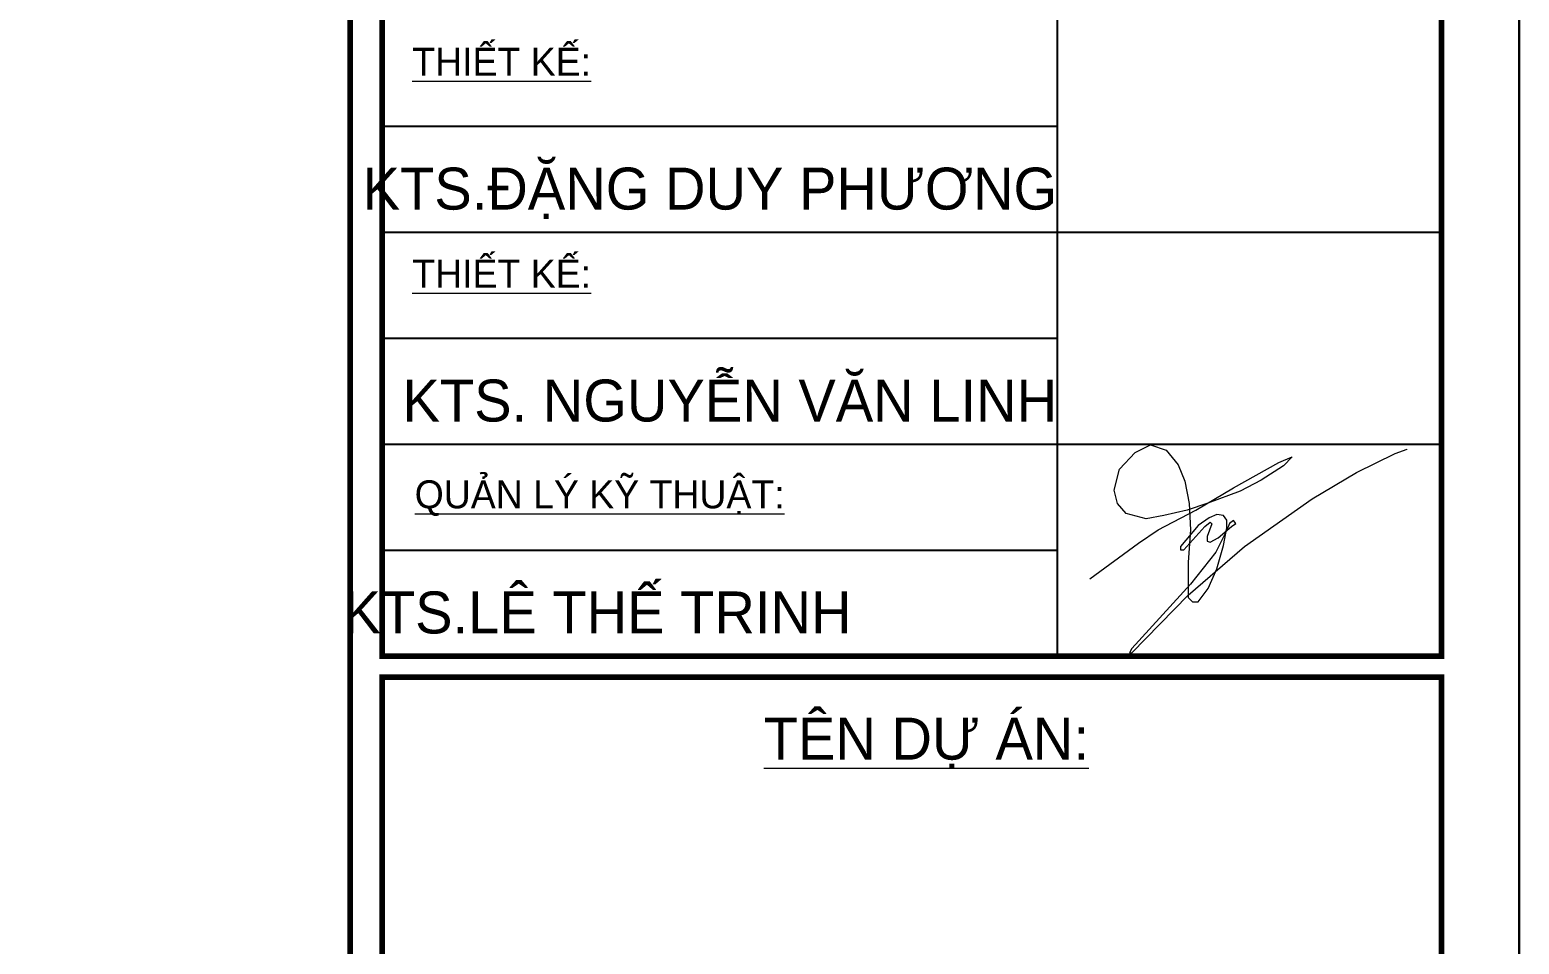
# Model space of a CAD drawing. Extents: x -2098986 to 943, y -1296280 to 73591.
# Drawn here: x -1810274 to -1803244, y -1284120 to -1279805 of the extents above; entities that cross this region are included whole.
import ezdxf
from ezdxf.enums import TextEntityAlignment as Align

# ---------------------------------------------------------------- set-up
doc = ezdxf.new("R2010")
doc.units = 0
doc.header["$LTSCALE"] = 150
for name, color, linetype, lineweight in [('05.Text', 253, 'Continuous', 18), ('11.Khung bo', 32, 'Continuous', 50), ('12.Khung', 36, 'Continuous', 25), ('LS-THAY', 7, 'Continuous', 20)]:
    doc.layers.add(name, color=color, linetype=linetype, lineweight=lineweight)
doc.layers.add('Tpl_Bound', color=1, linetype='Continuous', plot=False)
doc.styles.add('VnAvantH', font='')
doc.styles.get('VnAvantH').set_extended_font_data('.VnAvantH')

# ---------------------------------------------------------------- blocks, each defined once
blk = doc.blocks.new('100')
at = {"layer": '05.Text'}
blk.add_lwpolyline([(1899552.4, -936474.8), (1899782.1, -936307.7), (1899876.1, -936245), (1900053.6, -936151), (1900231.2, -936046.6), (1900445.2, -935926.5), (1900507.9, -935900.4), (1900466.1, -935942.2), (1900361.7, -936010), (1900262.5, -936062.2), (1900110, -936117.9), (1900011.9, -936151), (1899902.2, -936177.1), (1899818.7, -936192.8), (1899724.7, -936166.7), (1899682.9, -936119.7), (1899667.2, -936057), (1899693.3, -935957.8), (1899766.4, -935879.5), (1899839.5, -935842.9), (1899912.6, -935869), (1899970.1, -935936.9), (1900001.4, -936015.3), (1900022.3, -936119.7), (1900027.5, -936245), (1900017.1, -936396.4), (1900017.1, -936500.9), (1900017.1, -936563.5), (1900038, -936584.4), (1900064.1, -936584.4), (1900111.1, -936521.8), (1900152.8, -936427.8), (1900184.2, -936318.1), (1900199.8, -936234.6), (1900199.8, -936198), (1900184.2, -936177.1), (1900152.8, -936171.9), (1900116.3, -936187.6), (1900064.1, -936224.1), (1899980.5, -936323.3), (1899980.5, -936339), (1899996.2, -936339), (1900095.4, -936229.3), (1900121.5, -936208.5), (1900128.1, -936216.7), (1900105.8, -936276.3), (1900105.8, -936297.2), (1900121.5, -936302.4), (1900158.1, -936281.6), (1900220.7, -936229.3), (1900241.6, -936213.7), (1900231, -936199.5), (1900211.7, -936213.9), (1900197.1, -936249), (1900147.6, -936349.4), (1900027.5, -936500.9), (1899750.8, -936803.7), (1899740.3, -936824.6), (1899750.8, -936824.6), (1900017.1, -936553.1), (1900283.4, -936323.3), (1900601.9, -936098.8), (1900810.8, -935973.5), (1900993.5, -935884.7), (1901051, -935863.8), (1901051, -935863.8)], dxfattribs=at)
blk.add_lwpolyline([(1899552.4, -936474.8), (1899782.1, -936307.7), (1899876.1, -936245), (1900053.6, -936151), (1900231.2, -936046.6), (1900445.2, -935926.5), (1900507.9, -935900.4), (1900466.1, -935942.2), (1900361.7, -936010), (1900262.5, -936062.2), (1900110, -936117.9), (1900011.9, -936151), (1899902.2, -936177.1), (1899818.7, -936192.8), (1899724.7, -936166.7), (1899682.9, -936119.7), (1899667.2, -936057), (1899693.3, -935957.8), (1899766.4, -935879.5), (1899839.5, -935842.9), (1899912.6, -935869), (1899970.1, -935936.9), (1900001.4, -936015.3), (1900022.3, -936119.7), (1900027.5, -936245), (1900017.1, -936396.4), (1900017.1, -936500.9), (1900017.1, -936563.5), (1900038, -936584.4), (1900064.1, -936584.4), (1900111.1, -936521.8), (1900152.8, -936427.8), (1900184.2, -936318.1), (1900199.8, -936234.6), (1900199.8, -936198), (1900184.2, -936177.1), (1900152.8, -936171.9), (1900116.3, -936187.6), (1900064.1, -936224.1), (1899980.5, -936323.3), (1899980.5, -936339), (1899996.2, -936339), (1900095.4, -936229.3), (1900121.5, -936208.5), (1900128.1, -936216.7), (1900105.8, -936276.3), (1900105.8, -936297.2), (1900121.5, -936302.4), (1900158.1, -936281.6), (1900220.7, -936229.3), (1900241.6, -936213.7), (1900231, -936199.5), (1900211.7, -936213.9), (1900197.1, -936249), (1900147.6, -936349.4), (1900027.5, -936500.9), (1899750.8, -936803.7), (1899740.3, -936824.6), (1899750.8, -936824.6), (1900017.1, -936553.1), (1900283.4, -936323.3), (1900601.9, -936098.8), (1900810.8, -935973.5), (1900993.5, -935884.7), (1901051, -935863.8), (1901051, -935863.8)], dxfattribs=at)
blk.add_lwpolyline([(1899552.4, -936474.8), (1899782.1, -936307.7), (1899876.1, -936245), (1900053.6, -936151), (1900231.2, -936046.6), (1900445.2, -935926.5), (1900507.9, -935900.4), (1900466.1, -935942.2), (1900361.7, -936010), (1900262.5, -936062.2), (1900110, -936117.9), (1900011.9, -936151), (1899902.2, -936177.1), (1899818.7, -936192.8), (1899724.7, -936166.7), (1899682.9, -936119.7), (1899667.2, -936057), (1899693.3, -935957.8), (1899766.4, -935879.5), (1899839.5, -935842.9), (1899912.6, -935869), (1899970.1, -935936.9), (1900001.4, -936015.3), (1900022.3, -936119.7), (1900027.5, -936245), (1900017.1, -936396.4), (1900017.1, -936500.9), (1900017.1, -936563.5), (1900038, -936584.4), (1900064.1, -936584.4), (1900111.1, -936521.8), (1900152.8, -936427.8), (1900184.2, -936318.1), (1900199.8, -936234.6), (1900199.8, -936198), (1900184.2, -936177.1), (1900152.8, -936171.9), (1900116.3, -936187.6), (1900064.1, -936224.1), (1899980.5, -936323.3), (1899980.5, -936339), (1899996.2, -936339), (1900095.4, -936229.3), (1900121.5, -936208.5), (1900128.1, -936216.7), (1900105.8, -936276.3), (1900105.8, -936297.2), (1900121.5, -936302.4), (1900158.1, -936281.6), (1900220.7, -936229.3), (1900241.6, -936213.7), (1900231, -936199.5), (1900211.7, -936213.9), (1900197.1, -936249), (1900147.6, -936349.4), (1900027.5, -936500.9), (1899750.8, -936803.7), (1899740.3, -936824.6), (1899750.8, -936824.6), (1900017.1, -936553.1), (1900283.4, -936323.3), (1900601.9, -936098.8), (1900810.8, -935973.5), (1900993.5, -935884.7), (1901051, -935863.8), (1901051, -935863.8)], dxfattribs=at)
at = {"layer": '11.Khung bo', "const_width": 26.7}
for points in [[(1860913, -945239.8), (1860913, -916940.1), (1896062.6, -916940.1), (1896062.6, -945239.8)], [(1860913, -945239.8), (1860913, -916940.1), (1896062.6, -916940.1), (1896062.6, -945239.8)], [(1860913, -945239.8), (1860913, -916940.1), (1896062.6, -916940.1), (1896062.6, -945239.8)], [(1896212.6, -936839.9), (1901212.6, -936839.9), (1901212.6, -929840), (1896212.6, -929840)], [(1896212.6, -936839.9), (1901212.6, -936839.9), (1901212.6, -929840), (1896212.6, -929840)], [(1896212.6, -936839.9), (1901212.6, -936839.9), (1901212.6, -929840), (1896212.6, -929840)], [(1896212.6, -940539.9), (1901212.6, -940539.9), (1901212.6, -936939.9), (1896212.6, -936939.9)], [(1896212.6, -940539.9), (1901212.6, -940539.9), (1901212.6, -936939.9), (1896212.6, -936939.9)], [(1896212.6, -940539.9), (1901212.6, -940539.9), (1901212.6, -936939.9), (1896212.6, -936939.9)]]:
    blk.add_lwpolyline(points, close=True, dxfattribs=at)
at = {"layer": '12.Khung'}
for p, q in [((1899398.9, -929840), (1899398.9, -936839.9)), ((1899398.9, -929840), (1899398.9, -936839.9)), ((1899398.9, -929840), (1899398.9, -936839.9)), ((1896212.6, -934339.9), (1899398.9, -934339.9)), ((1896212.6, -934339.9), (1899398.9, -934339.9)), ((1896212.6, -934339.9), (1899398.9, -934339.9)), ((1896212.6, -934839.9), (1901212.6, -934839.9)), ((1896212.6, -934839.9), (1901212.6, -934839.9)), ((1896212.6, -934839.9), (1901212.6, -934839.9)), ((1896212.6, -935339.9), (1899398.9, -935339.9)), ((1896212.6, -935339.9), (1899398.9, -935339.9)), ((1896212.6, -935339.9), (1899398.9, -935339.9)), ((1896212.6, -935839.9), (1901212.6, -935839.9)), ((1896212.6, -935839.9), (1901212.6, -935839.9)), ((1896212.6, -935839.9), (1901212.6, -935839.9)), ((1896212.6, -936339.9), (1899398.9, -936339.9)), ((1896212.6, -936339.9), (1899398.9, -936339.9)), ((1896212.6, -936339.9), (1899398.9, -936339.9))]:
    blk.add_line(p, q, dxfattribs=at)
blk.add_lwpolyline([(1901579.2, -945939.8), (1901579.2, -916240.1), (1859579.6, -916240.1), (1859579.6, -945939.8)], close=True, dxfattribs=at)
blk.add_lwpolyline([(1901579.2, -945939.8), (1901579.2, -916240.1), (1859579.6, -916240.1), (1859579.6, -945939.8)], close=True, dxfattribs=at)
blk.add_lwpolyline([(1901579.2, -945939.8), (1901579.2, -916240.1), (1859579.6, -916240.1), (1859579.6, -945939.8)], close=True, dxfattribs=at)
at = {"layer": '05.Text', "style": 'VnAvantH'}
for s, height, p in [('%%UthiÕt kÕ:', 131.999, (1896355.3, -934101.6)), ('%%UthiÕt kÕ:', 131.999, (1896355.3, -935101.6)), ('%%Uqu¶n lý kü thuËt:', 131.999, (1896366.5, -936142.8)), ('%%Utªn Dù ¸N:', 197.998, (1898013.5, -937328.6))]:
    blk.add_text(s, height=height, dxfattribs=at).set_placement(p)
for s, p in [('KTS.§ÆNG DUY PH¦¥NG', (1899398.5, -934733.2)), ('KTS. NGUYÔN V¡N LINH', (1899398.5, -935733.2)), ('KTS.lª thÕ trinh', (1898428.2, -936733.2))]:
    blk.add_text(s, height=197.998, dxfattribs=at).set_placement(p, align=Align.RIGHT)

msp = doc.modelspace()

# ---------------------------------------------------------------- linework, layer by layer
at = {"layer": 'LS-THAY', "lineweight": 0}
msp.add_lwpolyline([(-1817540.3, -1284310), (-1808761, -1284310), (-1808761, -1278438.6), (-1817539.9, -1278438.6)], close=True, dxfattribs=at)
at = {"layer": 'Tpl_Bound', "color": 1}
msp.add_lwpolyline([(-1845244.4, -1291860), (-1845244.4, -1262160), (-1803244.4, -1262160), (-1803244.4, -1291860)], close=True, dxfattribs=at)

# ---------------------------------------------------------------- block references
at = {"layer": '05.Text', "xscale": 1.000009185772931, "yscale": 1.000009185772931, "zscale": 1.000009185772931}
msp.add_blockref('100', (-3704841.1, -345911.5), dxfattribs=at)

doc.saveas('drawing.dxf')
